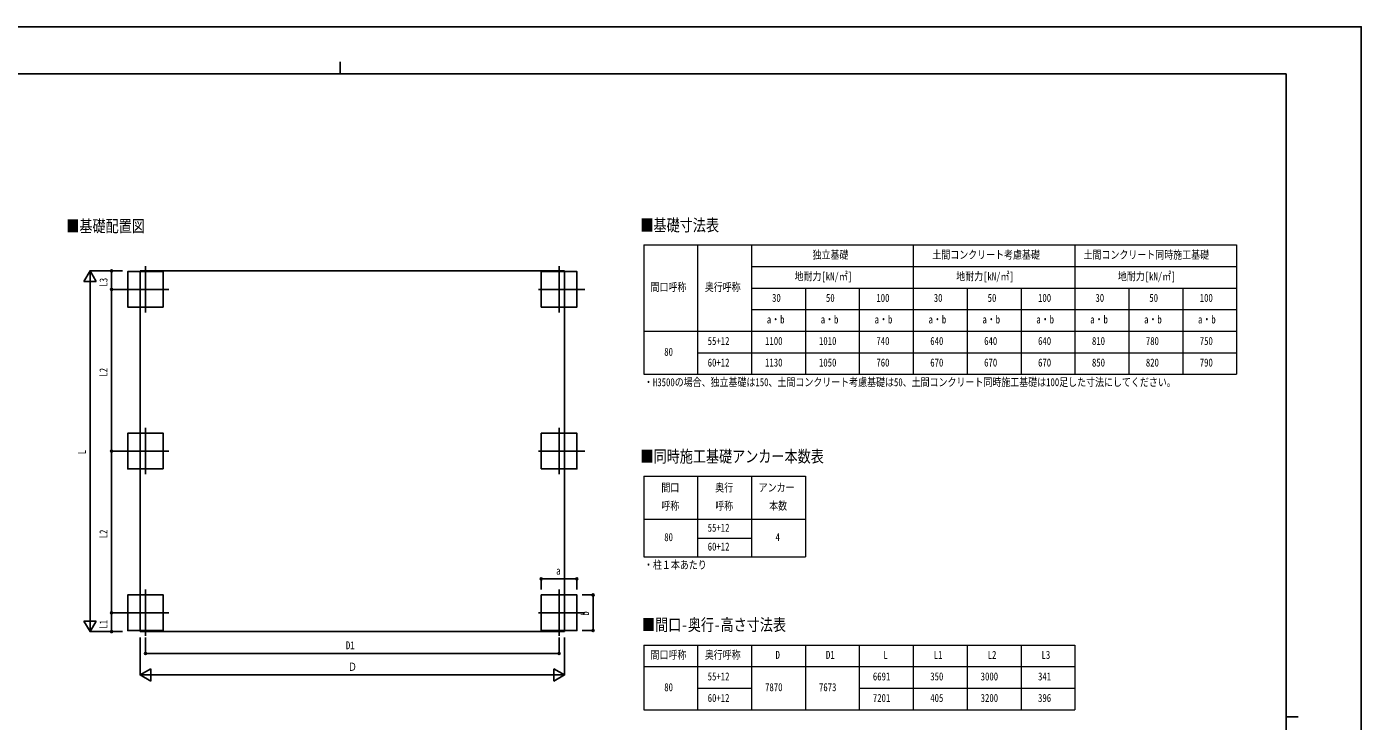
# Model space of a CAD drawing. Units: millimetres, scale not verified. Extents: x -18922 to 18922, y -13365 to 13365.
# Drawn here: x -5840 to 18922, y 478 to 13365 of the extents above; entities that cross this region are included whole.
import ezdxf
from ezdxf.enums import TextEntityAlignment as Align

# ---------------------------------------------------------------- set-up
doc = ezdxf.new("R2010")
doc.units = ezdxf.units.MM
doc.header["$LTSCALE"] = 50
doc.layers.add('0-1_TABLE1', color=7, linetype='Continuous', lineweight=18)
for name, color, linetype in [('0-2_USER1', 3, 'Continuous'), ('0-4_YKK_12', 2, 'Continuous'), ('0-6_YKK_A1', 4, 'Continuous'), ('0-7_YKK_D', 6, 'Continuous'), ('0-8_YKK_ZWAK', 7, 'Continuous')]:
    doc.layers.add(name, color=color, linetype=linetype)
doc.styles.add('ＭＳ ゴシック', font='')
doc.styles.get('ＭＳ ゴシック').set_extended_font_data('MS Gothic')

msp = doc.modelspace()

# ---------------------------------------------------------------- linework, layer by layer
at = {"layer": '0-1_TABLE1'}
for p, q in [((5608.59, 9316.5), (16608.59, 9316.5)), ((5608.59, 9316.5), (5608.59, 6916.5)), ((6608.59, 9316.5), (6608.59, 6916.5)), ((10608.59, 9316.5), (10608.59, 6916.5)), ((13608.59, 9316.5), (13608.59, 6916.5)), ((7608.59, 8916.5), (16608.59, 8916.5)), ((7608.59, 8516.5), (16608.59, 8516.5)), ((8608.59, 8516.5), (8608.59, 6916.5)), ((9608.59, 8516.5), (9608.59, 6916.5)), ((11608.59, 8516.5), (11608.59, 6916.5)), ((12608.59, 8516.5), (12608.59, 6916.5)), ((14608.59, 8516.5), (14608.59, 6916.5)), ((15608.59, 8516.5), (15608.59, 6916.5)), ((7608.59, 8116.5), (16608.59, 8116.5)), ((6608.59, 7316.5), (16608.59, 7316.5)), ((5608.59, 5027.5), (8608.59, 5027.5)), ((5608.59, 5027.5), (5608.59, 3527.5)), ((6608.59, 5027.5), (6608.59, 3527.5)), ((7608.59, 5027.5), (7608.59, 3527.5)), ((8608.59, 5027.5), (8608.59, 3527.5)), ((5608.59, 4227.5), (8608.59, 4227.5)), ((6608.59, 3877.5), (7608.59, 3877.5)), ((5608.59, 1893.5), (13608.59, 1893.5)), ((5608.59, 1893.5), (5608.59, 693.5)), ((6608.59, 1893.5), (6608.59, 693.5)), ((7608.59, 1893.5), (7608.59, 693.5)), ((8608.59, 1893.5), (8608.59, 693.5)), ((9608.59, 1893.5), (9608.59, 693.5)), ((10608.59, 1893.5), (10608.59, 693.5)), ((11608.59, 1893.5), (11608.59, 693.5)), ((12608.59, 1893.5), (12608.59, 693.5)), ((13608.59, 1893.5), (13608.59, 693.5)), ((5608.59, 1493.5), (13608.59, 1493.5)), ((6608.59, 1093.5), (7608.59, 1093.5)), ((9608.59, 1093.5), (13608.59, 1093.5)), ((5608.59, 693.5), (13608.59, 693.5))]:
    msp.add_line(p, q, dxfattribs=at)
for points in [[(7608.59, 9316.5), (7608.59, 7316.5), (7608.59, 6916.5)], [(16608.59, 9316.5), (16608.59, 8516.5), (16608.59, 6916.5)], [(5608.59, 7716.5), (6608.59, 7716.5), (7608.59, 7716.5), (16608.59, 7716.5)], [(5608.59, 6916.5), (6608.59, 6916.5), (16608.59, 6916.5)], [(5608.59, 3527.5), (6608.59, 3527.5), (7608.59, 3527.5), (8608.59, 3527.5)]]:
    msp.add_lwpolyline(points, dxfattribs=at)
at = {"layer": '0-4_YKK_12'}
for p, q in [((-3634.69, 8921.54), (-3634.69, 8061.54)), ((4038.31, 8921.54), (4038.31, 8061.54)), ((-3204.69, 8491.54), (-4064.69, 8491.54)), ((3658.31, 8491.54), (4518.31, 8491.54)), ((-3634.69, 5921.54), (-3634.69, 5061.54)), ((4038.31, 5921.54), (4038.31, 5061.54)), ((-3204.69, 5491.54), (-4064.69, 5491.54)), ((3658.31, 5491.54), (4518.31, 5491.54)), ((-3634.69, 2921.54), (-3634.69, 2061.54)), ((4038.31, 2921.54), (4038.31, 2061.54)), ((-3204.69, 2491.54), (-4064.69, 2491.54)), ((3658.31, 2491.54), (4518.31, 2491.54))]:
    msp.add_line(p, q, dxfattribs=at)
at = {"layer": '0-6_YKK_A1'}
for p, q in [((-3733.19, 8833.18), (-3733.19, 2141.74)), ((-3733.19, 2141.74), (4136.81, 2141.74))]:
    msp.add_line(p, q, dxfattribs=at)
for points in [[(-3304.69, 8161.54), (-3304.69, 8821.54), (-3964.69, 8821.54), (-3964.69, 8161.54)], [(3708.31, 8161.54), (3708.31, 8821.54), (4368.31, 8821.54), (4368.31, 8161.54)], [(-3304.69, 5161.54), (-3304.69, 5821.54), (-3964.69, 5821.54), (-3964.69, 5161.54)], [(3708.31, 5161.54), (3708.31, 5821.54), (4368.31, 5821.54), (4368.31, 5161.54)], [(-3304.69, 2161.54), (-3304.69, 2821.54), (-3964.69, 2821.54), (-3964.69, 2161.54)], [(3708.31, 2161.54), (3708.31, 2821.54), (4368.31, 2821.54), (4368.31, 2161.54)]]:
    msp.add_lwpolyline(points, close=True, dxfattribs=at)
msp.add_lwpolyline([(-3733.19, 8833.18), (4136.81, 8833.18), (4136.81, 2141.74)], dxfattribs=at)
at = {"layer": '0-7_YKK_D'}
for p, q in [((-4664.69, 8833.18), (-4777.19, 8638.32)), ((-4064.69, 8833.18), (-4665.69, 8833.18)), ((-4664.69, 8833.18), (-4552.19, 8638.32)), ((-4664.69, 8833.18), (-4664.69, 8443.46)), ((-4064.69, 8833.18), (-4265.69, 8833.18)), ((-4264.69, 8833.18), (-4264.69, 8491.54)), ((-4777.19, 8638.32), (-4552.19, 8638.32)), ((-4664.69, 2366.74), (-4664.69, 8608.18)), ((-4064.69, 8491.54), (-4265.69, 8491.54)), ((-4065.69, 8491.54), (-4265.69, 8491.54)), ((-4264.69, 5491.54), (-4264.69, 8491.54)), ((-4065.69, 5491.54), (-4265.69, 5491.54)), ((-4065.69, 5491.54), (-4265.69, 5491.54)), ((-4264.69, 2491.54), (-4264.69, 5491.54)), ((3708.31, 2921.54), (3708.31, 3122.54)), ((3708.31, 3121.54), (4368.31, 3121.54)), ((4368.31, 2921.54), (4368.31, 3122.54)), ((4468.31, 2821.54), (4669.31, 2821.54)), ((4668.31, 2161.54), (4668.31, 2821.54)), ((-4664.69, 2141.74), (-4664.69, 2531.45)), ((-4064.69, 2491.54), (-4265.69, 2491.54)), ((-4064.69, 2491.54), (-4265.69, 2491.54)), ((-4264.69, 2141.74), (-4264.69, 2491.54)), ((-4664.69, 2141.74), (-4777.19, 2336.59)), ((-4552.19, 2336.59), (-4777.19, 2336.59)), ((-4664.69, 2141.74), (-4552.19, 2336.59)), ((-4064.69, 2141.74), (-4665.69, 2141.74)), ((-4064.69, 2141.74), (-4265.69, 2141.74)), ((-3733.19, 2034.34), (-3733.19, 1336.81)), ((-3634.69, 2034.34), (-3634.69, 1736.81)), ((4038.31, 2034.34), (4038.31, 1736.81)), ((4136.81, 2034.34), (4136.81, 1336.81)), ((4468.31, 2161.54), (4669.31, 2161.54)), ((-3634.69, 1737.81), (4038.31, 1737.81)), ((-3733.19, 1337.81), (-3538.33, 1450.31)), ((-3733.19, 1337.81), (-3538.33, 1225.31)), ((-3733.19, 1337.81), (-3343.47, 1337.81)), ((-3538.33, 1225.31), (-3538.33, 1450.31)), ((3911.81, 1337.81), (-3508.19, 1337.81)), ((4136.81, 1337.81), (3747.1, 1337.81)), ((4136.81, 1337.81), (3941.96, 1450.31)), ((3941.96, 1450.31), (3941.96, 1225.31)), ((4136.81, 1337.81), (3941.96, 1225.31))]:
    msp.add_line(p, q, dxfattribs=at)
for centre in [(-4264.69, 8833.18), (-4264.69, 8491.54), (-4264.69, 8491.54), (-4264.69, 5491.54), (-4264.69, 5491.54), (3708.31, 3121.54), (4368.31, 3121.54), (4668.31, 2821.54), (-4264.69, 2491.54), (-4264.69, 2491.54), (-4264.69, 2141.74), (4668.31, 2161.54), (-3634.69, 1737.81), (4038.31, 1737.81)]:
    msp.add_circle(centre, 19.12, dxfattribs=at)
at = {"layer": '0-8_YKK_ZWAK'}
for p, q in [((-22.41, 12712.5), (-22.41, 12487.5)), ((17527.59, 12487.5), (-17572.41, 12487.5)), ((17527.59, 12487.5), (17527.59, -11362.5)), ((17527.59, 562.5), (17752.59, 562.5))]:
    msp.add_line(p, q, dxfattribs=at)
msp.add_lwpolyline([(-18922.5, -13365), (18922.5, -13365), (18922.5, 13365), (-18922.5, 13365)], close=True, dxfattribs=at)

# ---------------------------------------------------------------- texts
at = {"layer": '0-1_TABLE1', "style": 'ＭＳ ゴシック', "width": 0.8}
for s, p in [('独立基礎', (8741.39, 9015.25)), ('土間コンクリート考慮基礎', (10963.79, 9015.25)), ('土間コンクリート同時施工基礎', (13769.39, 9015.25)), ('地耐力[kN/㎡]', (8406.59, 8615.25)), ('地耐力[kN/㎡]', (11406.59, 8615.25)), ('地耐力[kN/㎡]', (14406.59, 8615.25)), ('間口呼称', (5735.99, 8415.25)), ('奥行呼称', (6741.39, 8415.25)), ('30', (7989.79, 8215.25)), ('50', (8989.79, 8215.25)), ('100', (9924.99, 8215.25)), ('30', (10989.79, 8215.25)), ('50', (11989.79, 8215.25)), ('100', (12924.99, 8215.25)), ('30', (13989.79, 8215.25)), ('50', (14989.79, 8215.25)), ('100', (15924.99, 8215.25)), ('a・b', (7892.59, 7815.25)), ('a・b', (8892.59, 7815.25)), ('a・b', (9892.59, 7815.25)), ('a・b', (10892.59, 7815.25)), ('a・b', (11892.59, 7815.25)), ('a・b', (12892.59, 7815.25)), ('a・b', (13892.59, 7815.25)), ('a・b', (14892.59, 7815.25)), ('a・b', (15892.59, 7815.25)), ('55+12', (6795.39, 7415.25)), ('1100', (7860.19, 7415.25)), ('1010', (8860.19, 7415.25)), ('740', (9924.99, 7415.25)), ('640', (10924.99, 7415.25)), ('640', (11924.99, 7415.25)), ('640', (12924.99, 7415.25)), ('810', (13924.99, 7415.25)), ('780', (14924.99, 7415.25)), ('750', (15924.99, 7415.25)), ('80', (5989.79, 7215.25)), ('60+12', (6795.39, 7015.25)), ('1130', (7860.19, 7015.25)), ('1050', (8860.19, 7015.25)), ('760', (9924.99, 7015.25)), ('670', (10924.99, 7015.25)), ('670', (11924.99, 7015.25)), ('670', (12924.99, 7015.25)), ('850', (13924.99, 7015.25)), ('820', (14924.99, 7015.25)), ('790', (15924.99, 7015.25)), ('間口', (5935.79, 4695)), ('奥行', (6935.79, 4695)), ('アンカー', (7741.39, 4695)), ('呼称', (5935.79, 4357.5)), ('呼称', (6935.79, 4357.5)), ('本数', (7935.79, 4357.5)), ('80', (5989.79, 3776.25)), ('55+12', (6795.39, 3951.25)), ('4', (8054.59, 3776.25)), ('60+12', (6795.39, 3601.25)), ('間口呼称', (5735.99, 1592.25)), ('奥行呼称', (6741.39, 1592.25)), ('D', (8054.59, 1592.25)), ('D1', (8989.79, 1592.25)), ('L', (10054.59, 1592.25)), ('L1', (10989.79, 1592.25)), ('L2', (11989.79, 1592.25)), ('L3', (12989.79, 1592.25)), ('55+12', (6795.39, 1192.25)), ('6691', (9860.19, 1192.25)), ('350', (10924.99, 1192.25)), ('3000', (11860.19, 1192.25)), ('341', (12924.99, 1192.25)), ('80', (5989.79, 992.25)), ('7870', (7860.19, 992.25)), ('7673', (8860.19, 992.25)), ('60+12', (6795.39, 792.25)), ('7201', (9860.19, 792.25)), ('405', (10924.99, 792.25)), ('3200', (11860.19, 792.25)), ('396', (12924.99, 792.25))]:
    msp.add_text(s, height=148.5, dxfattribs=at).set_placement(p, align=Align.BOTTOM_LEFT)
at = {"layer": '0-2_USER1', "style": 'ＭＳ ゴシック', "width": 0.8}
for s, height, p in [('■基礎配置図', 222.7, (-5104.83, 9487.87)), ('■基礎寸法表', 222.7, (5547.72, 9504.21)), ('・H3500の場合、独立基礎は150、土間コンクリート考慮基礎は50、土間コンクリート同時施工基礎は100足した寸法にしてください。', 148.5, (5613.76, 6650.5)), ('■同時施工基礎アンカー本数表', 222.7, (5547.72, 5215.21)), ('・柱１本あたり', 148.5, (5613.76, 3261.5)), ('■間口-奥行-高さ寸法表', 222.7, (5576.19, 2090.31))]:
    msp.add_text(s, height=height, dxfattribs=at).set_placement(p, align=Align.BOTTOM_LEFT)
at = {"layer": '0-7_YKK_D', "style": 'ＭＳ ゴシック', "width": 0.8}
for s, p in [('L3', (-4296.69, 8543.56)), ('L2', (-4296.69, 6872.74)), ('L', (-4696.69, 5433.46)), ('L2', (-4296.69, 3872.74)), ('b', (4636.31, 2437.54)), ('L1', (-4296.69, 2197.84))]:
    msp.add_text(s, height=148.5, rotation=90, dxfattribs=at).set_placement(p, align=Align.BOTTOM_LEFT)
for s, p in [('a', (3984.31, 3153.54)), ('D1', (83.01, 1769.81)), ('Ｄ', (120.81, 1369.81))]:
    msp.add_text(s, height=148.5, dxfattribs=at).set_placement(p, align=Align.BOTTOM_LEFT)

doc.saveas('drawing.dxf')
